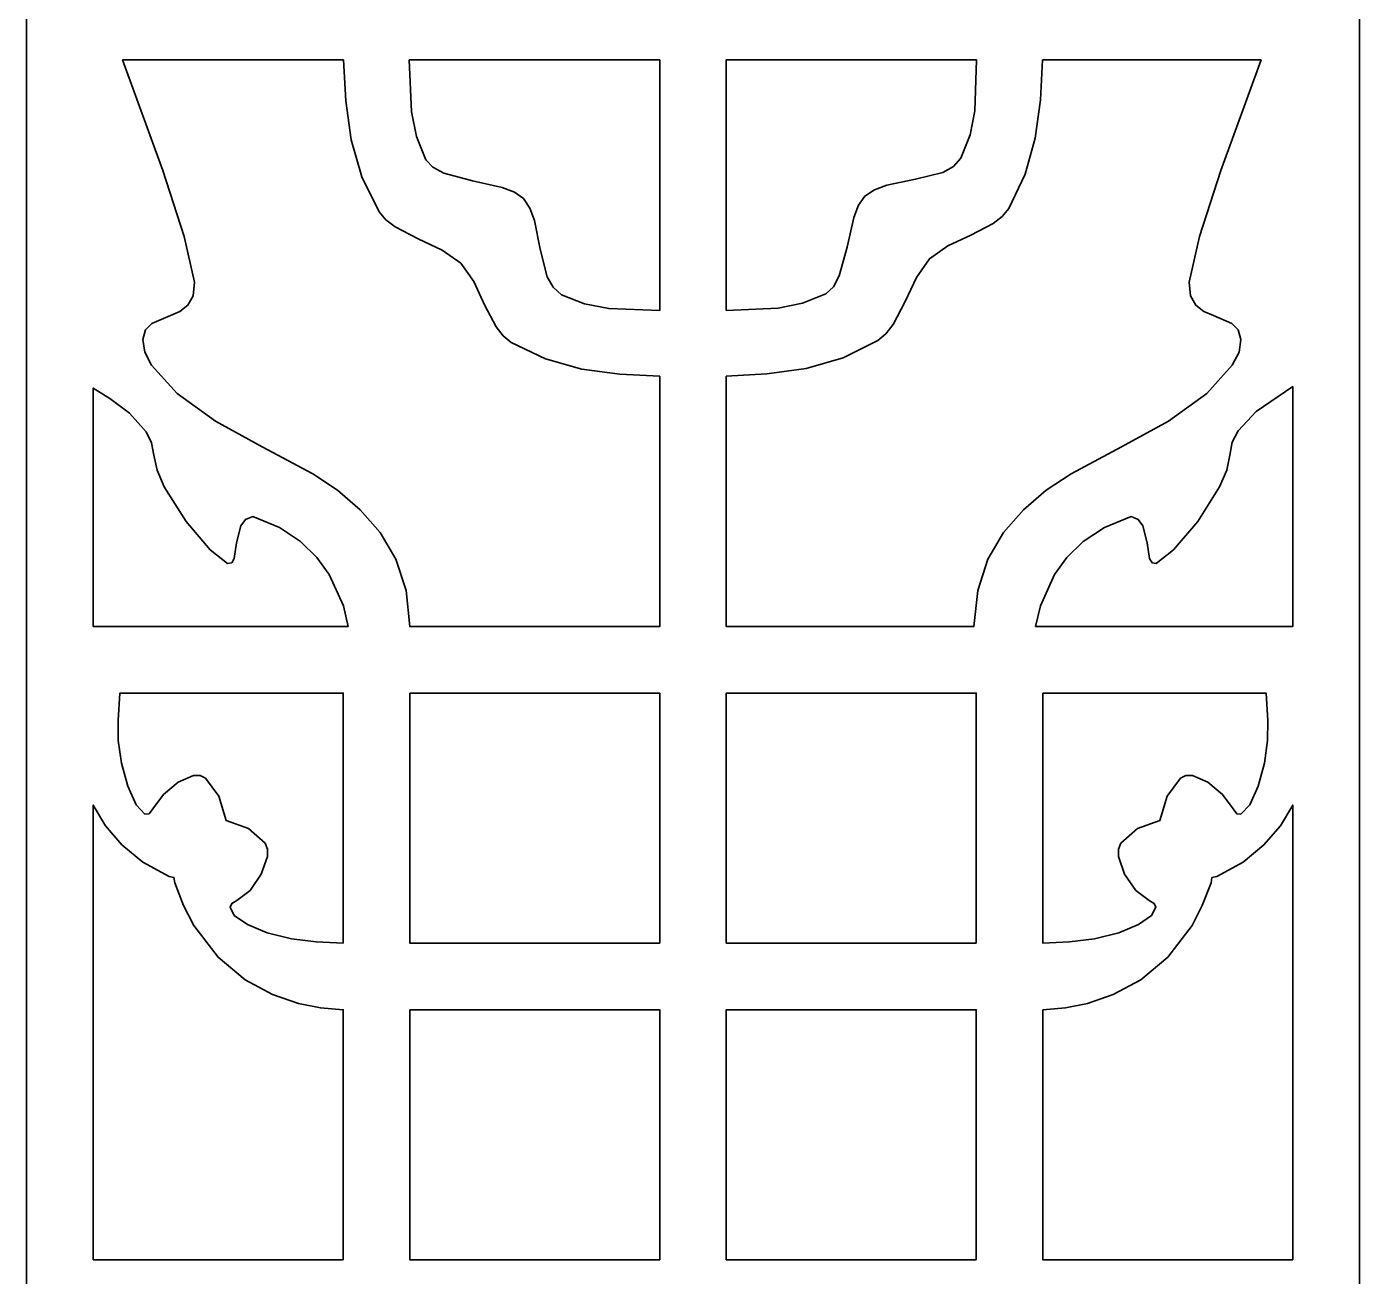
# Model space of a CAD drawing. Header units: centimetres. Extents: x -8.6 to -4, y -13.7 to 14.6.
# Drawn here: x -8.644 to -3.994, y 1.895 to 6.254 of the extents above; entities that cross this region are included whole.
import ezdxf

# ---------------------------------------------------------------- set-up
doc = ezdxf.new("R2010")
doc.units = ezdxf.units.CM
doc.header["$MEASUREMENT"] = 0
doc.layers.add('layer 1', color=7, linetype='Continuous')

msp = doc.modelspace()

# ---------------------------------------------------------------- linework, layer by layer
at = {"layer": 'layer 1', "color": 30, "lineweight": 35}
for points, knots in [([(-8.6438, -13.74126), (-8.6438, -13.74126), (-8.6438, -13.50875), (-8.6438, -13.50875), (-8.6438, -13.50875), (-8.6438, -13.50875), (-8.6438, -11.53244), (-8.6438, -11.53244), (-8.6438, -11.53244), (-8.6438, -11.53244), (-8.6438, -11.29993), (-8.6438, -11.29993), (-8.6438, -11.29993), (-8.6438, -11.29993), (-8.6438, -9.32362), (-8.6438, -9.32362), (-8.6438, -9.32362), (-8.6438, -9.32362), (-8.6438, -9.09111), (-8.6438, -9.09111), (-8.6438, -9.09111), (-8.6438, -9.09111), (-8.6438, -7.1148), (-8.6438, -7.1148), (-8.6438, -7.1148), (-8.6438, -7.1148), (-8.6438, -6.88229), (-8.6438, -6.88229), (-8.6438, -6.88229), (-8.6438, -6.88229), (-8.6438, -4.90598), (-8.6438, -4.90598), (-8.6438, -4.90598), (-8.6438, -4.90598), (-8.6438, -4.67347), (-8.6438, -4.67347), (-8.6438, -4.67347), (-8.6438, -4.67347), (-8.6438, -2.69716), (-8.6438, -2.69716), (-8.6438, -2.69716), (-8.6438, -2.69716), (-8.6438, -2.46465), (-8.6438, -2.46465), (-8.6438, -2.46465), (-8.6438, -2.46465), (-8.6438, -0.48834), (-8.6438, -0.48834), (-8.6438, -0.48834), (-8.6438, -0.48834), (-8.6438, -0.25583), (-8.6438, -0.25583), (-8.6438, -0.25583), (-8.6438, -0.25583), (-8.6438, 1.72048), (-8.6438, 1.72048), (-8.6438, 1.72048), (-8.6438, 1.72048), (-8.6438, 1.95299), (-8.6438, 1.95299), (-8.6438, 1.95299), (-8.6438, 1.95299), (-8.6438, 3.9293), (-8.6438, 3.9293), (-8.6438, 3.9293), (-8.6438, 3.9293), (-8.6438, 4.16181), (-8.6438, 4.16181), (-8.6438, 4.16181), (-8.6438, 4.16181), (-8.6438, 6.13812), (-8.6438, 6.13812), (-8.6438, 6.13812), (-8.6438, 6.13812), (-8.6438, 6.37063), (-8.6438, 6.37063), (-8.6438, 6.37063), (-8.6438, 6.37063), (-8.6438, 8.34694), (-8.6438, 8.34694), (-8.6438, 8.34694), (-8.6438, 8.34694), (-8.6438, 8.57945), (-8.6438, 8.57945), (-8.6438, 8.57945), (-8.6438, 8.57945), (-8.6438, 10.55576), (-8.6438, 10.55576), (-8.6438, 10.55576), (-8.6438, 10.55576), (-8.6438, 10.78827), (-8.6438, 10.78827), (-8.6438, 10.78827), (-8.6438, 10.78827), (-8.6438, 12.76458), (-8.6438, 12.76458), (-8.6438, 12.76458), (-8.6438, 12.76458), (-8.6438, 12.99709), (-8.6438, 12.99709), (-8.6438, 12.99709), (-8.6438, 12.99709), (-8.6438, 14.39213), (-8.6438, 14.39213), (-8.6438, 14.39213), (-8.6438, 14.39213), (-8.6438, 14.62464), (-8.6438, 14.62464), (-8.6438, 14.62464), (-8.6438, 14.62464), (-8.41129, 14.62464), (-8.41129, 14.62464), (-8.41129, 14.62464), (-8.41129, 14.62464), (-6.43498, 14.62464), (-6.43498, 14.62464), (-6.43498, 14.62464), (-6.43498, 14.62464), (-6.20247, 14.62464), (-6.20247, 14.62464), (-6.20247, 14.62464), (-6.20247, 14.62464), (-4.22616, 14.62464), (-4.22616, 14.62464), (-4.22616, 14.62464), (-4.22616, 14.62464), (-3.99365, 14.62464), (-3.99365, 14.62464), (-3.99365, 14.62464), (-3.99365, 14.62464), (-3.99365, 14.39213), (-3.99365, 14.39213), (-3.99365, 14.39213), (-3.99365, 14.39213), (-3.99365, 12.99709), (-3.99365, 12.99709), (-3.99365, 12.99709), (-3.99365, 12.99709), (-3.99365, 12.76458), (-3.99365, 12.76458), (-3.99365, 12.76458), (-3.99365, 12.76458), (-3.99365, 10.78827), (-3.99365, 10.78827), (-3.99365, 10.78827), (-3.99365, 10.78827), (-3.99365, 10.55576), (-3.99365, 10.55576), (-3.99365, 10.55576), (-3.99365, 10.55576), (-3.99365, 8.57945), (-3.99365, 8.57945), (-3.99365, 8.57945), (-3.99365, 8.57945), (-3.99365, 8.34694), (-3.99365, 8.34694), (-3.99365, 8.34694), (-3.99365, 8.34694), (-3.99365, 6.37063), (-3.99365, 6.37063), (-3.99365, 6.37063), (-3.99365, 6.37063), (-3.99365, 6.13812), (-3.99365, 6.13812), (-3.99365, 6.13812), (-3.99365, 6.13812), (-3.99365, 4.16181), (-3.99365, 4.16181), (-3.99365, 4.16181), (-3.99365, 4.16181), (-3.99365, 3.9293), (-3.99365, 3.9293), (-3.99365, 3.9293), (-3.99365, 3.9293), (-3.99365, 1.95299), (-3.99365, 1.95299), (-3.99365, 1.95299), (-3.99365, 1.95299), (-3.99365, 1.72048), (-3.99365, 1.72048), (-3.99365, 1.72048), (-3.99365, 1.72048), (-3.99365, -0.25583), (-3.99365, -0.25583), (-3.99365, -0.25583), (-3.99365, -0.25583), (-3.99365, -0.48834), (-3.99365, -0.48834), (-3.99365, -0.48834), (-3.99365, -0.48834), (-3.99365, -2.46465), (-3.99365, -2.46465), (-3.99365, -2.46465), (-3.99365, -2.46465), (-3.99365, -2.69716), (-3.99365, -2.69716), (-3.99365, -2.69716), (-3.99365, -2.69716), (-3.99365, -4.67347), (-3.99365, -4.67347), (-3.99365, -4.67347), (-3.99365, -4.67347), (-3.99365, -4.90598), (-3.99365, -4.90598), (-3.99365, -4.90598), (-3.99365, -4.90598), (-3.99365, -6.88229), (-3.99365, -6.88229), (-3.99365, -6.88229), (-3.99365, -6.88229), (-3.99365, -7.1148), (-3.99365, -7.1148), (-3.99365, -7.1148), (-3.99365, -7.1148), (-3.99365, -9.09111), (-3.99365, -9.09111), (-3.99365, -9.09111), (-3.99365, -9.09111), (-3.99365, -9.32362), (-3.99365, -9.32362), (-3.99365, -9.32362), (-3.99365, -9.32362), (-3.99365, -11.29993), (-3.99365, -11.29993), (-3.99365, -11.29993), (-3.99365, -11.29993), (-3.99365, -11.53244), (-3.99365, -11.53244), (-3.99365, -11.53244), (-3.99365, -11.53244), (-3.99365, -13.50875), (-3.99365, -13.50875), (-3.99365, -13.50875), (-3.99365, -13.50875), (-3.99365, -13.74126), (-3.99365, -13.74126), (-3.99365, -13.74126), (-3.99365, -13.74126), (-4.22616, -13.74126), (-4.22616, -13.74126), (-4.22616, -13.74126), (-4.22616, -13.74126), (-6.20247, -13.74126), (-6.20247, -13.74126), (-6.20247, -13.74126), (-6.20247, -13.74126), (-6.43498, -13.74126), (-6.43498, -13.74126), (-6.43498, -13.74126), (-6.43498, -13.74126), (-8.41129, -13.74126), (-8.41129, -13.74126), (-8.41129, -13.74126), (-8.41129, -13.74126), (-8.6438, -13.74126), (-8.6438, -13.74126)], [0, 0, 0, 0, 0.0153846, 0.0153846, 0.0153846, 0.0153846, 0.0307692, 0.0307692, 0.0307692, 0.0307692, 0.0461538, 0.0461538, 0.0461538, 0.0461538, 0.0615385, 0.0615385, 0.0615385, 0.0615385, 0.0769231, 0.0769231, 0.0769231, 0.0769231, 0.0923077, 0.0923077, 0.0923077, 0.0923077, 0.1076923, 0.1076923, 0.1076923, 0.1076923, 0.1230769, 0.1230769, 0.1230769, 0.1230769, 0.1384615, 0.1384615, 0.1384615, 0.1384615, 0.1538462, 0.1538462, 0.1538462, 0.1538462, 0.1692308, 0.1692308, 0.1692308, 0.1692308, 0.1846154, 0.1846154, 0.1846154, 0.1846154, 0.2, 0.2, 0.2, 0.2, 0.2153846, 0.2153846, 0.2153846, 0.2153846, 0.2307692, 0.2307692, 0.2307692, 0.2307692, 0.2461538, 0.2461538, 0.2461538, 0.2461538, 0.2615385, 0.2615385, 0.2615385, 0.2615385, 0.2769231, 0.2769231, 0.2769231, 0.2769231, 0.2923077, 0.2923077, 0.2923077, 0.2923077, 0.3076923, 0.3076923, 0.3076923, 0.3076923, 0.3230769, 0.3230769, 0.3230769, 0.3230769, 0.3384615, 0.3384615, 0.3384615, 0.3384615, 0.3538462, 0.3538462, 0.3538462, 0.3538462, 0.3692308, 0.3692308, 0.3692308, 0.3692308, 0.3846154, 0.3846154, 0.3846154, 0.3846154, 0.4, 0.4, 0.4, 0.4, 0.4153846, 0.4153846, 0.4153846, 0.4153846, 0.4307692, 0.4307692, 0.4307692, 0.4307692, 0.4461538, 0.4461538, 0.4461538, 0.4461538, 0.4615385, 0.4615385, 0.4615385, 0.4615385, 0.4769231, 0.4769231, 0.4769231, 0.4769231, 0.4923077, 0.4923077, 0.4923077, 0.4923077, 0.5076923, 0.5076923, 0.5076923, 0.5076923, 0.5230769, 0.5230769, 0.5230769, 0.5230769, 0.5384615, 0.5384615, 0.5384615, 0.5384615, 0.5538462, 0.5538462, 0.5538462, 0.5538462, 0.5692308, 0.5692308, 0.5692308, 0.5692308, 0.5846154, 0.5846154, 0.5846154, 0.5846154, 0.6, 0.6, 0.6, 0.6, 0.6153846, 0.6153846, 0.6153846, 0.6153846, 0.6307692, 0.6307692, 0.6307692, 0.6307692, 0.6461538, 0.6461538, 0.6461538, 0.6461538, 0.6615385, 0.6615385, 0.6615385, 0.6615385, 0.6769231, 0.6769231, 0.6769231, 0.6769231, 0.6923077, 0.6923077, 0.6923077, 0.6923077, 0.7076923, 0.7076923, 0.7076923, 0.7076923, 0.7230769, 0.7230769, 0.7230769, 0.7230769, 0.7384615, 0.7384615, 0.7384615, 0.7384615, 0.7538462, 0.7538462, 0.7538462, 0.7538462, 0.7692308, 0.7692308, 0.7692308, 0.7692308, 0.7846154, 0.7846154, 0.7846154, 0.7846154, 0.8, 0.8, 0.8, 0.8, 0.8153846, 0.8153846, 0.8153846, 0.8153846, 0.8307692, 0.8307692, 0.8307692, 0.8307692, 0.8461538, 0.8461538, 0.8461538, 0.8461538, 0.8615385, 0.8615385, 0.8615385, 0.8615385, 0.8769231, 0.8769231, 0.8769231, 0.8769231, 0.8923077, 0.8923077, 0.8923077, 0.8923077, 0.9076923, 0.9076923, 0.9076923, 0.9076923, 0.9230769, 0.9230769, 0.9230769, 0.9230769, 0.9384615, 0.9384615, 0.9384615, 0.9384615, 0.9538462, 0.9538462, 0.9538462, 0.9538462, 0.9692308, 0.9692308, 0.9692308, 0.9692308, 1, 1, 1, 1]), ([(-6.43498, 5.03458), (-6.43498, 5.03458), (-6.5739, 5.04156), (-6.5739, 5.04156), (-6.5739, 5.04156), (-6.5739, 5.04156), (-6.70701, 5.05987), (-6.70701, 5.05987), (-6.70701, 5.05987), (-6.70701, 5.05987), (-6.83373, 5.09504), (-6.83373, 5.09504), (-6.83373, 5.09504), (-6.83373, 5.09504), (-6.95289, 5.15229), (-6.95289, 5.15229), (-6.95289, 5.15229), (-6.95289, 5.15229), (-6.98108, 5.17554), (-6.98108, 5.17554), (-6.98108, 5.17554), (-6.98108, 5.17554), (-7.0052, 5.20693), (-7.0052, 5.20693), (-7.0052, 5.20693), (-7.0052, 5.20693), (-7.04589, 5.28424), (-7.04589, 5.28424), (-7.04589, 5.28424), (-7.04589, 5.28424), (-7.08396, 5.36503), (-7.08396, 5.36503), (-7.08396, 5.36503), (-7.08396, 5.36503), (-7.12843, 5.42927), (-7.12843, 5.42927), (-7.12843, 5.42927), (-7.12843, 5.42927), (-7.1944, 5.47431), (-7.1944, 5.47431), (-7.1944, 5.47431), (-7.1944, 5.47431), (-7.27753, 5.51384), (-7.27753, 5.51384), (-7.27753, 5.51384), (-7.27753, 5.51384), (-7.35774, 5.55627), (-7.35774, 5.55627), (-7.35774, 5.55627), (-7.35774, 5.55627), (-7.39, 5.58069), (-7.39, 5.58069), (-7.39, 5.58069), (-7.39, 5.58069), (-7.41412, 5.60859), (-7.41412, 5.60859), (-7.41412, 5.60859), (-7.41412, 5.60859), (-7.47399, 5.73036), (-7.47399, 5.73036), (-7.47399, 5.73036), (-7.47399, 5.73036), (-7.5112, 5.85969), (-7.5112, 5.85969), (-7.5112, 5.85969), (-7.5112, 5.85969), (-7.53067, 5.996), (-7.53067, 5.996), (-7.53067, 5.996), (-7.53067, 5.996), (-7.53852, 6.13812), (-7.53852, 6.13812), (-7.53852, 6.13812), (-7.53852, 6.13812), (-8.30928, 6.13812), (-8.30928, 6.13812), (-8.30928, 6.13812), (-8.30928, 6.13812), (-8.1689, 5.75216), (-8.1689, 5.75216), (-8.1689, 5.75216), (-8.1689, 5.75216), (-8.0945, 5.52227), (-8.0945, 5.52227), (-8.0945, 5.52227), (-8.0945, 5.52227), (-8.05788, 5.363), (-8.05788, 5.363), (-8.05788, 5.363), (-8.05788, 5.363), (-8.06224, 5.31505), (-8.06224, 5.31505), (-8.06224, 5.31505), (-8.06224, 5.31505), (-8.08084, 5.28279), (-8.08084, 5.28279), (-8.08084, 5.28279), (-8.08084, 5.28279), (-8.10903, 5.26128), (-8.10903, 5.26128), (-8.10903, 5.26128), (-8.10903, 5.26128), (-8.14216, 5.24675), (-8.14216, 5.24675), (-8.14216, 5.24675), (-8.14216, 5.24675), (-8.20668, 5.21914), (-8.20668, 5.21914), (-8.20668, 5.21914), (-8.20668, 5.21914), (-8.22906, 5.19676), (-8.22906, 5.19676), (-8.22906, 5.19676), (-8.22906, 5.19676), (-8.23894, 5.16246), (-8.23894, 5.16246), (-8.23894, 5.16246), (-8.23894, 5.16246), (-8.23197, 5.11887), (-8.23197, 5.11887), (-8.23197, 5.11887), (-8.23197, 5.11887), (-8.20843, 5.07295), (-8.20843, 5.07295), (-8.20843, 5.07295), (-8.20843, 5.07295), (-8.11891, 4.975), (-8.11891, 4.975), (-8.11891, 4.975), (-8.11891, 4.975), (-7.98522, 4.87764), (-7.98522, 4.87764), (-7.98522, 4.87764), (-7.98522, 4.87764), (-7.82217, 4.78813), (-7.82217, 4.78813), (-7.82217, 4.78813), (-7.82217, 4.78813), (-7.64576, 4.69454), (-7.64576, 4.69454), (-7.64576, 4.69454), (-7.64576, 4.69454), (-7.55944, 4.637), (-7.55944, 4.637), (-7.55944, 4.637), (-7.55944, 4.637), (-7.47952, 4.56899), (-7.47952, 4.56899), (-7.47952, 4.56899), (-7.47952, 4.56899), (-7.41035, 4.48964), (-7.41035, 4.48964), (-7.41035, 4.48964), (-7.41035, 4.48964), (-7.356, 4.39635), (-7.356, 4.39635), (-7.356, 4.39635), (-7.356, 4.39635), (-7.31996, 4.28765), (-7.31996, 4.28765), (-7.31996, 4.28765), (-7.31996, 4.28765), (-7.30688, 4.16181), (-7.30688, 4.16181), (-7.30688, 4.16181), (-7.30688, 4.16181), (-6.43498, 4.16181), (-6.43498, 4.16181), (-6.43498, 4.16181), (-6.43498, 4.16181), (-6.43498, 5.03458), (-6.43498, 5.03458)], [0, 0, 0, 0, 0.0227273, 0.0227273, 0.0227273, 0.0227273, 0.0454545, 0.0454545, 0.0454545, 0.0454545, 0.0681818, 0.0681818, 0.0681818, 0.0681818, 0.0909091, 0.0909091, 0.0909091, 0.0909091, 0.1136364, 0.1136364, 0.1136364, 0.1136364, 0.1363636, 0.1363636, 0.1363636, 0.1363636, 0.1590909, 0.1590909, 0.1590909, 0.1590909, 0.1818182, 0.1818182, 0.1818182, 0.1818182, 0.2045455, 0.2045455, 0.2045455, 0.2045455, 0.2272727, 0.2272727, 0.2272727, 0.2272727, 0.25, 0.25, 0.25, 0.25, 0.2727273, 0.2727273, 0.2727273, 0.2727273, 0.2954545, 0.2954545, 0.2954545, 0.2954545, 0.3181818, 0.3181818, 0.3181818, 0.3181818, 0.3409091, 0.3409091, 0.3409091, 0.3409091, 0.3636364, 0.3636364, 0.3636364, 0.3636364, 0.3863636, 0.3863636, 0.3863636, 0.3863636, 0.4090909, 0.4090909, 0.4090909, 0.4090909, 0.4318182, 0.4318182, 0.4318182, 0.4318182, 0.4545455, 0.4545455, 0.4545455, 0.4545455, 0.4772727, 0.4772727, 0.4772727, 0.4772727, 0.5, 0.5, 0.5, 0.5, 0.5227273, 0.5227273, 0.5227273, 0.5227273, 0.5454545, 0.5454545, 0.5454545, 0.5454545, 0.5681818, 0.5681818, 0.5681818, 0.5681818, 0.5909091, 0.5909091, 0.5909091, 0.5909091, 0.6136364, 0.6136364, 0.6136364, 0.6136364, 0.6363636, 0.6363636, 0.6363636, 0.6363636, 0.6590909, 0.6590909, 0.6590909, 0.6590909, 0.6818182, 0.6818182, 0.6818182, 0.6818182, 0.7045455, 0.7045455, 0.7045455, 0.7045455, 0.7272727, 0.7272727, 0.7272727, 0.7272727, 0.75, 0.75, 0.75, 0.75, 0.7727273, 0.7727273, 0.7727273, 0.7727273, 0.7954545, 0.7954545, 0.7954545, 0.7954545, 0.8181818, 0.8181818, 0.8181818, 0.8181818, 0.8409091, 0.8409091, 0.8409091, 0.8409091, 0.8636364, 0.8636364, 0.8636364, 0.8636364, 0.8863636, 0.8863636, 0.8863636, 0.8863636, 0.9090909, 0.9090909, 0.9090909, 0.9090909, 0.9318182, 0.9318182, 0.9318182, 0.9318182, 0.9545455, 0.9545455, 0.9545455, 0.9545455, 1, 1, 1, 1]), ([(-7.30862, 6.13812), (-7.30862, 6.13812), (-7.30136, 5.95735), (-7.30136, 5.95735), (-7.30136, 5.95735), (-7.30136, 5.95735), (-7.28363, 5.87161), (-7.28363, 5.87161), (-7.28363, 5.87161), (-7.28363, 5.87161), (-7.2505, 5.79023), (-7.2505, 5.79023), (-7.2505, 5.79023), (-7.2505, 5.79023), (-7.22608, 5.76379), (-7.22608, 5.76379), (-7.22608, 5.76379), (-7.22608, 5.76379), (-7.18801, 5.74373), (-7.18801, 5.74373), (-7.18801, 5.74373), (-7.18801, 5.74373), (-7.08803, 5.71699), (-7.08803, 5.71699), (-7.08803, 5.71699), (-7.08803, 5.71699), (-6.98428, 5.69287), (-6.98428, 5.69287), (-6.98428, 5.69287), (-6.98428, 5.69287), (-6.94155, 5.67689), (-6.94155, 5.67689), (-6.94155, 5.67689), (-6.94155, 5.67689), (-6.91016, 5.65509), (-6.91016, 5.65509), (-6.91016, 5.65509), (-6.91016, 5.65509), (-6.88749, 5.62137), (-6.88749, 5.62137), (-6.88749, 5.62137), (-6.88749, 5.62137), (-6.8718, 5.57807), (-6.8718, 5.57807), (-6.8718, 5.57807), (-6.8718, 5.57807), (-6.85146, 5.4778), (-6.85146, 5.4778), (-6.85146, 5.4778), (-6.85146, 5.4778), (-6.82704, 5.38189), (-6.82704, 5.38189), (-6.82704, 5.38189), (-6.82704, 5.38189), (-6.8067, 5.34527), (-6.8067, 5.34527), (-6.8067, 5.34527), (-6.8067, 5.34527), (-6.77705, 5.31941), (-6.77705, 5.31941), (-6.77705, 5.31941), (-6.77705, 5.31941), (-6.69684, 5.28744), (-6.69684, 5.28744), (-6.69684, 5.28744), (-6.69684, 5.28744), (-6.61285, 5.27087), (-6.61285, 5.27087), (-6.61285, 5.27087), (-6.61285, 5.27087), (-6.43498, 5.26477), (-6.43498, 5.26477), (-6.43498, 5.26477), (-6.43498, 5.26477), (-6.43498, 6.13812), (-6.43498, 6.13812), (-6.43498, 6.13812), (-6.43498, 6.13812), (-7.30862, 6.13812), (-7.30862, 6.13812)], [0, 0, 0, 0, 0.047619, 0.047619, 0.047619, 0.047619, 0.0952381, 0.0952381, 0.0952381, 0.0952381, 0.1428571, 0.1428571, 0.1428571, 0.1428571, 0.1904762, 0.1904762, 0.1904762, 0.1904762, 0.2380952, 0.2380952, 0.2380952, 0.2380952, 0.2857143, 0.2857143, 0.2857143, 0.2857143, 0.3333333, 0.3333333, 0.3333333, 0.3333333, 0.3809524, 0.3809524, 0.3809524, 0.3809524, 0.4285714, 0.4285714, 0.4285714, 0.4285714, 0.4761905, 0.4761905, 0.4761905, 0.4761905, 0.5238095, 0.5238095, 0.5238095, 0.5238095, 0.5714286, 0.5714286, 0.5714286, 0.5714286, 0.6190476, 0.6190476, 0.6190476, 0.6190476, 0.6666667, 0.6666667, 0.6666667, 0.6666667, 0.7142857, 0.7142857, 0.7142857, 0.7142857, 0.7619048, 0.7619048, 0.7619048, 0.7619048, 0.8095238, 0.8095238, 0.8095238, 0.8095238, 0.8571429, 0.8571429, 0.8571429, 0.8571429, 0.9047619, 0.9047619, 0.9047619, 0.9047619, 1, 1, 1, 1]), ([(-5.09922, 6.13812), (-5.09922, 6.13812), (-5.1062, 5.99949), (-5.1062, 5.99949), (-5.1062, 5.99949), (-5.1062, 5.99949), (-5.12451, 5.8658), (-5.12451, 5.8658), (-5.12451, 5.8658), (-5.12451, 5.8658), (-5.15938, 5.73937), (-5.15938, 5.73937), (-5.15938, 5.73937), (-5.15938, 5.73937), (-5.21664, 5.62021), (-5.21664, 5.62021), (-5.21664, 5.62021), (-5.21664, 5.62021), (-5.24018, 5.59231), (-5.24018, 5.59231), (-5.24018, 5.59231), (-5.24018, 5.59231), (-5.27157, 5.5679), (-5.27157, 5.5679), (-5.27157, 5.5679), (-5.27157, 5.5679), (-5.34888, 5.52721), (-5.34888, 5.52721), (-5.34888, 5.52721), (-5.34888, 5.52721), (-5.42938, 5.48943), (-5.42938, 5.48943), (-5.42938, 5.48943), (-5.42938, 5.48943), (-5.4939, 5.44496), (-5.4939, 5.44496), (-5.4939, 5.44496), (-5.4939, 5.44496), (-5.53866, 5.37899), (-5.53866, 5.37899), (-5.53866, 5.37899), (-5.53866, 5.37899), (-5.57848, 5.29557), (-5.57848, 5.29557), (-5.57848, 5.29557), (-5.57848, 5.29557), (-5.62062, 5.21565), (-5.62062, 5.21565), (-5.62062, 5.21565), (-5.62062, 5.21565), (-5.64532, 5.18281), (-5.64532, 5.18281), (-5.64532, 5.18281), (-5.64532, 5.18281), (-5.67352, 5.15927), (-5.67352, 5.15927), (-5.67352, 5.15927), (-5.67352, 5.15927), (-5.795, 5.0994), (-5.795, 5.0994), (-5.795, 5.0994), (-5.795, 5.0994), (-5.92433, 5.06219), (-5.92433, 5.06219), (-5.92433, 5.06219), (-5.92433, 5.06219), (-6.06064, 5.04272), (-6.06064, 5.04272), (-6.06064, 5.04272), (-6.06064, 5.04272), (-6.20247, 5.03458), (-6.20247, 5.03458), (-6.20247, 5.03458), (-6.20247, 5.03458), (-6.20247, 4.16181), (-6.20247, 4.16181), (-6.20247, 4.16181), (-6.20247, 4.16181), (-5.33841, 4.16181), (-5.33841, 4.16181), (-5.33841, 4.16181), (-5.33841, 4.16181), (-5.32534, 4.28765), (-5.32534, 4.28765), (-5.32534, 4.28765), (-5.32534, 4.28765), (-5.28959, 4.39635), (-5.28959, 4.39635), (-5.28959, 4.39635), (-5.28959, 4.39635), (-5.23495, 4.48964), (-5.23495, 4.48964), (-5.23495, 4.48964), (-5.23495, 4.48964), (-5.16578, 4.56899), (-5.16578, 4.56899), (-5.16578, 4.56899), (-5.16578, 4.56899), (-5.08614, 4.637), (-5.08614, 4.637), (-5.08614, 4.637), (-5.08614, 4.637), (-4.99953, 4.69454), (-4.99953, 4.69454), (-4.99953, 4.69454), (-4.99953, 4.69454), (-4.82312, 4.78813), (-4.82312, 4.78813), (-4.82312, 4.78813), (-4.82312, 4.78813), (-4.66007, 4.87764), (-4.66007, 4.87764), (-4.66007, 4.87764), (-4.66007, 4.87764), (-4.52638, 4.975), (-4.52638, 4.975), (-4.52638, 4.975), (-4.52638, 4.975), (-4.43687, 5.07295), (-4.43687, 5.07295), (-4.43687, 5.07295), (-4.43687, 5.07295), (-4.41333, 5.11887), (-4.41333, 5.11887), (-4.41333, 5.11887), (-4.41333, 5.11887), (-4.40664, 5.16246), (-4.40664, 5.16246), (-4.40664, 5.16246), (-4.40664, 5.16246), (-4.41623, 5.19676), (-4.41623, 5.19676), (-4.41623, 5.19676), (-4.41623, 5.19676), (-4.43861, 5.21914), (-4.43861, 5.21914), (-4.43861, 5.21914), (-4.43861, 5.21914), (-4.50313, 5.24675), (-4.50313, 5.24675), (-4.50313, 5.24675), (-4.50313, 5.24675), (-4.53655, 5.26128), (-4.53655, 5.26128), (-4.53655, 5.26128), (-4.53655, 5.26128), (-4.56446, 5.28279), (-4.56446, 5.28279), (-4.56446, 5.28279), (-4.56446, 5.28279), (-4.58306, 5.31505), (-4.58306, 5.31505), (-4.58306, 5.31505), (-4.58306, 5.31505), (-4.58742, 5.363), (-4.58742, 5.363), (-4.58742, 5.363), (-4.58742, 5.363), (-4.55109, 5.52227), (-4.55109, 5.52227), (-4.55109, 5.52227), (-4.55109, 5.52227), (-4.47668, 5.75216), (-4.47668, 5.75216), (-4.47668, 5.75216), (-4.47668, 5.75216), (-4.33631, 6.13812), (-4.33631, 6.13812), (-4.33631, 6.13812), (-4.33631, 6.13812), (-5.09922, 6.13812), (-5.09922, 6.13812)], [0, 0, 0, 0, 0.0227273, 0.0227273, 0.0227273, 0.0227273, 0.0454545, 0.0454545, 0.0454545, 0.0454545, 0.0681818, 0.0681818, 0.0681818, 0.0681818, 0.0909091, 0.0909091, 0.0909091, 0.0909091, 0.1136364, 0.1136364, 0.1136364, 0.1136364, 0.1363636, 0.1363636, 0.1363636, 0.1363636, 0.1590909, 0.1590909, 0.1590909, 0.1590909, 0.1818182, 0.1818182, 0.1818182, 0.1818182, 0.2045455, 0.2045455, 0.2045455, 0.2045455, 0.2272727, 0.2272727, 0.2272727, 0.2272727, 0.25, 0.25, 0.25, 0.25, 0.2727273, 0.2727273, 0.2727273, 0.2727273, 0.2954545, 0.2954545, 0.2954545, 0.2954545, 0.3181818, 0.3181818, 0.3181818, 0.3181818, 0.3409091, 0.3409091, 0.3409091, 0.3409091, 0.3636364, 0.3636364, 0.3636364, 0.3636364, 0.3863636, 0.3863636, 0.3863636, 0.3863636, 0.4090909, 0.4090909, 0.4090909, 0.4090909, 0.4318182, 0.4318182, 0.4318182, 0.4318182, 0.4545455, 0.4545455, 0.4545455, 0.4545455, 0.4772727, 0.4772727, 0.4772727, 0.4772727, 0.5, 0.5, 0.5, 0.5, 0.5227273, 0.5227273, 0.5227273, 0.5227273, 0.5454545, 0.5454545, 0.5454545, 0.5454545, 0.5681818, 0.5681818, 0.5681818, 0.5681818, 0.5909091, 0.5909091, 0.5909091, 0.5909091, 0.6136364, 0.6136364, 0.6136364, 0.6136364, 0.6363636, 0.6363636, 0.6363636, 0.6363636, 0.6590909, 0.6590909, 0.6590909, 0.6590909, 0.6818182, 0.6818182, 0.6818182, 0.6818182, 0.7045455, 0.7045455, 0.7045455, 0.7045455, 0.7272727, 0.7272727, 0.7272727, 0.7272727, 0.75, 0.75, 0.75, 0.75, 0.7727273, 0.7727273, 0.7727273, 0.7727273, 0.7954545, 0.7954545, 0.7954545, 0.7954545, 0.8181818, 0.8181818, 0.8181818, 0.8181818, 0.8409091, 0.8409091, 0.8409091, 0.8409091, 0.8636364, 0.8636364, 0.8636364, 0.8636364, 0.8863636, 0.8863636, 0.8863636, 0.8863636, 0.9090909, 0.9090909, 0.9090909, 0.9090909, 0.9318182, 0.9318182, 0.9318182, 0.9318182, 0.9545455, 0.9545455, 0.9545455, 0.9545455, 1, 1, 1, 1]), ([(-6.20247, 5.26477), (-6.20247, 5.26477), (-6.02199, 5.27203), (-6.02199, 5.27203), (-6.02199, 5.27203), (-6.02199, 5.27203), (-5.93654, 5.28976), (-5.93654, 5.28976), (-5.93654, 5.28976), (-5.93654, 5.28976), (-5.85516, 5.32231), (-5.85516, 5.32231), (-5.85516, 5.32231), (-5.85516, 5.32231), (-5.82842, 5.34702), (-5.82842, 5.34702), (-5.82842, 5.34702), (-5.82842, 5.34702), (-5.80866, 5.38538), (-5.80866, 5.38538), (-5.80866, 5.38538), (-5.80866, 5.38538), (-5.78134, 5.48507), (-5.78134, 5.48507), (-5.78134, 5.48507), (-5.78134, 5.48507), (-5.75722, 5.58882), (-5.75722, 5.58882), (-5.75722, 5.58882), (-5.75722, 5.58882), (-5.74123, 5.63184), (-5.74123, 5.63184), (-5.74123, 5.63184), (-5.74123, 5.63184), (-5.71973, 5.66323), (-5.71973, 5.66323), (-5.71973, 5.66323), (-5.71973, 5.66323), (-5.68572, 5.6856), (-5.68572, 5.6856), (-5.68572, 5.6856), (-5.68572, 5.6856), (-5.64242, 5.70159), (-5.64242, 5.70159), (-5.64242, 5.70159), (-5.64242, 5.70159), (-5.54215, 5.72193), (-5.54215, 5.72193), (-5.54215, 5.72193), (-5.54215, 5.72193), (-5.44682, 5.74606), (-5.44682, 5.74606), (-5.44682, 5.74606), (-5.44682, 5.74606), (-5.40962, 5.76669), (-5.40962, 5.76669), (-5.40962, 5.76669), (-5.40962, 5.76669), (-5.38433, 5.79605), (-5.38433, 5.79605), (-5.38433, 5.79605), (-5.38433, 5.79605), (-5.35207, 5.87655), (-5.35207, 5.87655), (-5.35207, 5.87655), (-5.35207, 5.87655), (-5.33551, 5.96025), (-5.33551, 5.96025), (-5.33551, 5.96025), (-5.33551, 5.96025), (-5.32911, 6.13812), (-5.32911, 6.13812), (-5.32911, 6.13812), (-5.32911, 6.13812), (-6.20247, 6.13812), (-6.20247, 6.13812), (-6.20247, 6.13812), (-6.20247, 6.13812), (-6.20247, 5.26477), (-6.20247, 5.26477)], [0, 0, 0, 0, 0.047619, 0.047619, 0.047619, 0.047619, 0.0952381, 0.0952381, 0.0952381, 0.0952381, 0.1428571, 0.1428571, 0.1428571, 0.1428571, 0.1904762, 0.1904762, 0.1904762, 0.1904762, 0.2380952, 0.2380952, 0.2380952, 0.2380952, 0.2857143, 0.2857143, 0.2857143, 0.2857143, 0.3333333, 0.3333333, 0.3333333, 0.3333333, 0.3809524, 0.3809524, 0.3809524, 0.3809524, 0.4285714, 0.4285714, 0.4285714, 0.4285714, 0.4761905, 0.4761905, 0.4761905, 0.4761905, 0.5238095, 0.5238095, 0.5238095, 0.5238095, 0.5714286, 0.5714286, 0.5714286, 0.5714286, 0.6190476, 0.6190476, 0.6190476, 0.6190476, 0.6666667, 0.6666667, 0.6666667, 0.6666667, 0.7142857, 0.7142857, 0.7142857, 0.7142857, 0.7619048, 0.7619048, 0.7619048, 0.7619048, 0.8095238, 0.8095238, 0.8095238, 0.8095238, 0.8571429, 0.8571429, 0.8571429, 0.8571429, 0.9047619, 0.9047619, 0.9047619, 0.9047619, 1, 1, 1, 1]), ([(-7.52224, 4.16181), (-7.52224, 4.16181), (-7.53881, 4.23389), (-7.53881, 4.23389), (-7.53881, 4.23389), (-7.53881, 4.23389), (-7.5885, 4.34346), (-7.5885, 4.34346), (-7.5885, 4.34346), (-7.5885, 4.34346), (-7.63094, 4.40216), (-7.63094, 4.40216), (-7.63094, 4.40216), (-7.63094, 4.40216), (-7.68819, 4.45826), (-7.68819, 4.45826), (-7.68819, 4.45826), (-7.68819, 4.45826), (-7.76201, 4.50708), (-7.76201, 4.50708), (-7.76201, 4.50708), (-7.76201, 4.50708), (-7.85502, 4.54545), (-7.85502, 4.54545), (-7.85502, 4.54545), (-7.85502, 4.54545), (-7.88059, 4.53469), (-7.88059, 4.53469), (-7.88059, 4.53469), (-7.88059, 4.53469), (-7.89658, 4.5129), (-7.89658, 4.5129), (-7.89658, 4.5129), (-7.89658, 4.5129), (-7.9114, 4.4539), (-7.9114, 4.4539), (-7.9114, 4.4539), (-7.9114, 4.4539), (-7.91983, 4.39926), (-7.91983, 4.39926), (-7.91983, 4.39926), (-7.91983, 4.39926), (-7.92826, 4.38414), (-7.92826, 4.38414), (-7.92826, 4.38414), (-7.92826, 4.38414), (-7.94279, 4.38211), (-7.94279, 4.38211), (-7.94279, 4.38211), (-7.94279, 4.38211), (-8.00295, 4.42948), (-8.00295, 4.42948), (-8.00295, 4.42948), (-8.00295, 4.42948), (-8.08752, 4.5283), (-8.08752, 4.5283), (-8.08752, 4.5283), (-8.08752, 4.5283), (-8.16396, 4.64862), (-8.16396, 4.64862), (-8.16396, 4.64862), (-8.16396, 4.64862), (-8.18895, 4.70733), (-8.18895, 4.70733), (-8.18895, 4.70733), (-8.18895, 4.70733), (-8.19971, 4.75993), (-8.19971, 4.75993), (-8.19971, 4.75993), (-8.19971, 4.75993), (-8.20785, 4.80208), (-8.20785, 4.80208), (-8.20785, 4.80208), (-8.20785, 4.80208), (-8.22645, 4.84073), (-8.22645, 4.84073), (-8.22645, 4.84073), (-8.22645, 4.84073), (-8.28515, 4.90612), (-8.28515, 4.90612), (-8.28515, 4.90612), (-8.28515, 4.90612), (-8.35403, 4.95698), (-8.35403, 4.95698), (-8.35403, 4.95698), (-8.35403, 4.95698), (-8.41129, 4.99331), (-8.41129, 4.99331), (-8.41129, 4.99331), (-8.41129, 4.99331), (-8.41129, 4.16181), (-8.41129, 4.16181), (-8.41129, 4.16181), (-8.41129, 4.16181), (-7.52224, 4.16181), (-7.52224, 4.16181)], [0, 0, 0, 0, 0.04, 0.04, 0.04, 0.04, 0.08, 0.08, 0.08, 0.08, 0.12, 0.12, 0.12, 0.12, 0.16, 0.16, 0.16, 0.16, 0.2, 0.2, 0.2, 0.2, 0.24, 0.24, 0.24, 0.24, 0.28, 0.28, 0.28, 0.28, 0.32, 0.32, 0.32, 0.32, 0.36, 0.36, 0.36, 0.36, 0.4, 0.4, 0.4, 0.4, 0.44, 0.44, 0.44, 0.44, 0.48, 0.48, 0.48, 0.48, 0.52, 0.52, 0.52, 0.52, 0.56, 0.56, 0.56, 0.56, 0.6, 0.6, 0.6, 0.6, 0.64, 0.64, 0.64, 0.64, 0.68, 0.68, 0.68, 0.68, 0.72, 0.72, 0.72, 0.72, 0.76, 0.76, 0.76, 0.76, 0.8, 0.8, 0.8, 0.8, 0.84, 0.84, 0.84, 0.84, 0.88, 0.88, 0.88, 0.88, 0.92, 0.92, 0.92, 0.92, 1, 1, 1, 1]), ([(-5.12334, 4.16181), (-5.12334, 4.16181), (-5.10649, 4.23389), (-5.10649, 4.23389), (-5.10649, 4.23389), (-5.10649, 4.23389), (-5.05708, 4.34346), (-5.05708, 4.34346), (-5.05708, 4.34346), (-5.05708, 4.34346), (-5.01465, 4.40216), (-5.01465, 4.40216), (-5.01465, 4.40216), (-5.01465, 4.40216), (-4.95739, 4.45826), (-4.95739, 4.45826), (-4.95739, 4.45826), (-4.95739, 4.45826), (-4.88328, 4.50708), (-4.88328, 4.50708), (-4.88328, 4.50708), (-4.88328, 4.50708), (-4.79028, 4.54545), (-4.79028, 4.54545), (-4.79028, 4.54545), (-4.79028, 4.54545), (-4.76499, 4.53469), (-4.76499, 4.53469), (-4.76499, 4.53469), (-4.76499, 4.53469), (-4.74872, 4.5129), (-4.74872, 4.5129), (-4.74872, 4.5129), (-4.74872, 4.5129), (-4.73419, 4.4539), (-4.73419, 4.4539), (-4.73419, 4.4539), (-4.73419, 4.4539), (-4.72547, 4.39926), (-4.72547, 4.39926), (-4.72547, 4.39926), (-4.72547, 4.39926), (-4.71704, 4.38414), (-4.71704, 4.38414), (-4.71704, 4.38414), (-4.71704, 4.38414), (-4.70251, 4.38211), (-4.70251, 4.38211), (-4.70251, 4.38211), (-4.70251, 4.38211), (-4.64235, 4.42948), (-4.64235, 4.42948), (-4.64235, 4.42948), (-4.64235, 4.42948), (-4.55777, 4.5283), (-4.55777, 4.5283), (-4.55777, 4.5283), (-4.55777, 4.5283), (-4.48133, 4.64862), (-4.48133, 4.64862), (-4.48133, 4.64862), (-4.48133, 4.64862), (-4.45634, 4.70733), (-4.45634, 4.70733), (-4.45634, 4.70733), (-4.45634, 4.70733), (-4.44588, 4.75993), (-4.44588, 4.75993), (-4.44588, 4.75993), (-4.44588, 4.75993), (-4.43716, 4.8044), (-4.43716, 4.8044), (-4.43716, 4.8044), (-4.43716, 4.8044), (-4.41681, 4.84422), (-4.41681, 4.84422), (-4.41681, 4.84422), (-4.41681, 4.84422), (-4.35375, 4.91165), (-4.35375, 4.91165), (-4.35375, 4.91165), (-4.35375, 4.91165), (-4.22616, 4.99884), (-4.22616, 4.99884), (-4.22616, 4.99884), (-4.22616, 4.99884), (-4.22616, 4.16181), (-4.22616, 4.16181), (-4.22616, 4.16181), (-4.22616, 4.16181), (-5.12334, 4.16181), (-5.12334, 4.16181)], [0, 0, 0, 0, 0.0416667, 0.0416667, 0.0416667, 0.0416667, 0.0833333, 0.0833333, 0.0833333, 0.0833333, 0.125, 0.125, 0.125, 0.125, 0.1666667, 0.1666667, 0.1666667, 0.1666667, 0.2083333, 0.2083333, 0.2083333, 0.2083333, 0.25, 0.25, 0.25, 0.25, 0.2916667, 0.2916667, 0.2916667, 0.2916667, 0.3333333, 0.3333333, 0.3333333, 0.3333333, 0.375, 0.375, 0.375, 0.375, 0.4166667, 0.4166667, 0.4166667, 0.4166667, 0.4583333, 0.4583333, 0.4583333, 0.4583333, 0.5, 0.5, 0.5, 0.5, 0.5416667, 0.5416667, 0.5416667, 0.5416667, 0.5833333, 0.5833333, 0.5833333, 0.5833333, 0.625, 0.625, 0.625, 0.625, 0.6666667, 0.6666667, 0.6666667, 0.6666667, 0.7083333, 0.7083333, 0.7083333, 0.7083333, 0.75, 0.75, 0.75, 0.75, 0.7916667, 0.7916667, 0.7916667, 0.7916667, 0.8333333, 0.8333333, 0.8333333, 0.8333333, 0.875, 0.875, 0.875, 0.875, 0.9166667, 0.9166667, 0.9166667, 0.9166667, 1, 1, 1, 1]), ([(-7.53939, 3.0574), (-7.53939, 3.0574), (-7.53939, 3.9293), (-7.53939, 3.9293), (-7.53939, 3.9293), (-7.53939, 3.9293), (-8.31858, 3.9293), (-8.31858, 3.9293), (-8.31858, 3.9293), (-8.31858, 3.9293), (-8.32468, 3.83426), (-8.32468, 3.83426), (-8.32468, 3.83426), (-8.32468, 3.83426), (-8.3241, 3.76364), (-8.3241, 3.76364), (-8.3241, 3.76364), (-8.3241, 3.76364), (-8.31335, 3.68459), (-8.31335, 3.68459), (-8.31335, 3.68459), (-8.31335, 3.68459), (-8.29097, 3.60466), (-8.29097, 3.60466), (-8.29097, 3.60466), (-8.29097, 3.60466), (-8.2619, 3.53927), (-8.2619, 3.53927), (-8.2619, 3.53927), (-8.2619, 3.53927), (-8.2311, 3.5073), (-8.2311, 3.5073), (-8.2311, 3.5073), (-8.2311, 3.5073), (-8.21656, 3.50875), (-8.21656, 3.50875), (-8.21656, 3.50875), (-8.21656, 3.50875), (-8.20349, 3.52561), (-8.20349, 3.52561), (-8.20349, 3.52561), (-8.20349, 3.52561), (-8.16658, 3.5756), (-8.16658, 3.5756), (-8.16658, 3.5756), (-8.16658, 3.5756), (-8.11484, 3.6189), (-8.11484, 3.6189), (-8.11484, 3.6189), (-8.11484, 3.6189), (-8.06166, 3.64216), (-8.06166, 3.64216), (-8.06166, 3.64216), (-8.06166, 3.64216), (-8.03841, 3.64245), (-8.03841, 3.64245), (-8.03841, 3.64245), (-8.03841, 3.64245), (-8.0201, 3.63315), (-8.0201, 3.63315), (-8.0201, 3.63315), (-8.0201, 3.63315), (-7.9733, 3.56979), (-7.9733, 3.56979), (-7.9733, 3.56979), (-7.9733, 3.56979), (-7.94773, 3.48492), (-7.94773, 3.48492), (-7.94773, 3.48492), (-7.94773, 3.48492), (-7.86984, 3.45731), (-7.86984, 3.45731), (-7.86984, 3.45731), (-7.86984, 3.45731), (-7.812, 3.40558), (-7.812, 3.40558), (-7.812, 3.40558), (-7.812, 3.40558), (-7.80357, 3.38523), (-7.80357, 3.38523), (-7.80357, 3.38523), (-7.80357, 3.38523), (-7.80386, 3.35908), (-7.80386, 3.35908), (-7.80386, 3.35908), (-7.80386, 3.35908), (-7.82508, 3.29804), (-7.82508, 3.29804), (-7.82508, 3.29804), (-7.82508, 3.29804), (-7.86432, 3.24137), (-7.86432, 3.24137), (-7.86432, 3.24137), (-7.86432, 3.24137), (-7.91053, 3.2062), (-7.91053, 3.2062), (-7.91053, 3.2062), (-7.91053, 3.2062), (-7.92767, 3.19574), (-7.92767, 3.19574), (-7.92767, 3.19574), (-7.92767, 3.19574), (-7.93407, 3.18324), (-7.93407, 3.18324), (-7.93407, 3.18324), (-7.93407, 3.18324), (-7.91925, 3.15418), (-7.91925, 3.15418), (-7.91925, 3.15418), (-7.91925, 3.15418), (-7.87333, 3.12279), (-7.87333, 3.12279), (-7.87333, 3.12279), (-7.87333, 3.12279), (-7.80445, 3.09315), (-7.80445, 3.09315), (-7.80445, 3.09315), (-7.80445, 3.09315), (-7.71958, 3.0728), (-7.71958, 3.0728), (-7.71958, 3.0728), (-7.71958, 3.0728), (-7.63326, 3.06205), (-7.63326, 3.06205), (-7.63326, 3.06205), (-7.63326, 3.06205), (-7.53939, 3.0574), (-7.53939, 3.0574)], [0, 0, 0, 0, 0.030303, 0.030303, 0.030303, 0.030303, 0.0606061, 0.0606061, 0.0606061, 0.0606061, 0.0909091, 0.0909091, 0.0909091, 0.0909091, 0.1212121, 0.1212121, 0.1212121, 0.1212121, 0.1515152, 0.1515152, 0.1515152, 0.1515152, 0.1818182, 0.1818182, 0.1818182, 0.1818182, 0.2121212, 0.2121212, 0.2121212, 0.2121212, 0.2424242, 0.2424242, 0.2424242, 0.2424242, 0.2727273, 0.2727273, 0.2727273, 0.2727273, 0.3030303, 0.3030303, 0.3030303, 0.3030303, 0.3333333, 0.3333333, 0.3333333, 0.3333333, 0.3636364, 0.3636364, 0.3636364, 0.3636364, 0.3939394, 0.3939394, 0.3939394, 0.3939394, 0.4242424, 0.4242424, 0.4242424, 0.4242424, 0.4545455, 0.4545455, 0.4545455, 0.4545455, 0.4848485, 0.4848485, 0.4848485, 0.4848485, 0.5151515, 0.5151515, 0.5151515, 0.5151515, 0.5454545, 0.5454545, 0.5454545, 0.5454545, 0.5757576, 0.5757576, 0.5757576, 0.5757576, 0.6060606, 0.6060606, 0.6060606, 0.6060606, 0.6363636, 0.6363636, 0.6363636, 0.6363636, 0.6666667, 0.6666667, 0.6666667, 0.6666667, 0.6969697, 0.6969697, 0.6969697, 0.6969697, 0.7272727, 0.7272727, 0.7272727, 0.7272727, 0.7575758, 0.7575758, 0.7575758, 0.7575758, 0.7878788, 0.7878788, 0.7878788, 0.7878788, 0.8181818, 0.8181818, 0.8181818, 0.8181818, 0.8484848, 0.8484848, 0.8484848, 0.8484848, 0.8787879, 0.8787879, 0.8787879, 0.8787879, 0.9090909, 0.9090909, 0.9090909, 0.9090909, 0.9393939, 0.9393939, 0.9393939, 0.9393939, 1, 1, 1, 1]), ([(-7.30688, 3.9293), (-7.30688, 3.9293), (-7.30688, 3.0574), (-7.30688, 3.0574), (-7.30688, 3.0574), (-7.30688, 3.0574), (-6.43498, 3.0574), (-6.43498, 3.0574), (-6.43498, 3.0574), (-6.43498, 3.0574), (-6.43498, 3.9293), (-6.43498, 3.9293), (-6.43498, 3.9293), (-6.43498, 3.9293), (-7.30688, 3.9293), (-7.30688, 3.9293)], [0, 0, 0, 0, 0.2, 0.2, 0.2, 0.2, 0.4, 0.4, 0.4, 0.4, 0.6, 0.6, 0.6, 0.6, 1, 1, 1, 1]), ([(-5.33057, 3.0574), (-5.33057, 3.0574), (-5.33057, 3.9293), (-5.33057, 3.9293), (-5.33057, 3.9293), (-5.33057, 3.9293), (-6.20247, 3.9293), (-6.20247, 3.9293), (-6.20247, 3.9293), (-6.20247, 3.9293), (-6.20247, 3.0574), (-6.20247, 3.0574), (-6.20247, 3.0574), (-6.20247, 3.0574), (-5.33057, 3.0574), (-5.33057, 3.0574)], [0, 0, 0, 0, 0.2, 0.2, 0.2, 0.2, 0.4, 0.4, 0.4, 0.4, 0.6, 0.6, 0.6, 0.6, 1, 1, 1, 1]), ([(-5.09806, 3.9293), (-5.09806, 3.9293), (-5.09806, 3.0574), (-5.09806, 3.0574), (-5.09806, 3.0574), (-5.09806, 3.0574), (-5.00448, 3.06205), (-5.00448, 3.06205), (-5.00448, 3.06205), (-5.00448, 3.06205), (-4.91816, 3.0728), (-4.91816, 3.0728), (-4.91816, 3.0728), (-4.91816, 3.0728), (-4.83329, 3.09315), (-4.83329, 3.09315), (-4.83329, 3.09315), (-4.83329, 3.09315), (-4.76441, 3.12279), (-4.76441, 3.12279), (-4.76441, 3.12279), (-4.76441, 3.12279), (-4.71849, 3.15418), (-4.71849, 3.15418), (-4.71849, 3.15418), (-4.71849, 3.15418), (-4.70367, 3.18324), (-4.70367, 3.18324), (-4.70367, 3.18324), (-4.70367, 3.18324), (-4.71006, 3.19574), (-4.71006, 3.19574), (-4.71006, 3.19574), (-4.71006, 3.19574), (-4.72721, 3.2062), (-4.72721, 3.2062), (-4.72721, 3.2062), (-4.72721, 3.2062), (-4.77342, 3.24137), (-4.77342, 3.24137), (-4.77342, 3.24137), (-4.77342, 3.24137), (-4.81266, 3.29804), (-4.81266, 3.29804), (-4.81266, 3.29804), (-4.81266, 3.29804), (-4.83387, 3.35908), (-4.83387, 3.35908), (-4.83387, 3.35908), (-4.83387, 3.35908), (-4.83416, 3.38523), (-4.83416, 3.38523), (-4.83416, 3.38523), (-4.83416, 3.38523), (-4.82574, 3.40558), (-4.82574, 3.40558), (-4.82574, 3.40558), (-4.82574, 3.40558), (-4.7679, 3.45731), (-4.7679, 3.45731), (-4.7679, 3.45731), (-4.7679, 3.45731), (-4.69001, 3.48492), (-4.69001, 3.48492), (-4.69001, 3.48492), (-4.69001, 3.48492), (-4.66443, 3.56979), (-4.66443, 3.56979), (-4.66443, 3.56979), (-4.66443, 3.56979), (-4.61764, 3.63315), (-4.61764, 3.63315), (-4.61764, 3.63315), (-4.61764, 3.63315), (-4.59933, 3.64245), (-4.59933, 3.64245), (-4.59933, 3.64245), (-4.59933, 3.64245), (-4.57608, 3.64216), (-4.57608, 3.64216), (-4.57608, 3.64216), (-4.57608, 3.64216), (-4.52289, 3.6189), (-4.52289, 3.6189), (-4.52289, 3.6189), (-4.52289, 3.6189), (-4.47116, 3.5756), (-4.47116, 3.5756), (-4.47116, 3.5756), (-4.47116, 3.5756), (-4.43425, 3.52561), (-4.43425, 3.52561), (-4.43425, 3.52561), (-4.43425, 3.52561), (-4.42117, 3.50875), (-4.42117, 3.50875), (-4.42117, 3.50875), (-4.42117, 3.50875), (-4.40664, 3.5073), (-4.40664, 3.5073), (-4.40664, 3.5073), (-4.40664, 3.5073), (-4.37583, 3.53927), (-4.37583, 3.53927), (-4.37583, 3.53927), (-4.37583, 3.53927), (-4.34677, 3.60466), (-4.34677, 3.60466), (-4.34677, 3.60466), (-4.34677, 3.60466), (-4.32439, 3.68459), (-4.32439, 3.68459), (-4.32439, 3.68459), (-4.32439, 3.68459), (-4.31364, 3.76364), (-4.31364, 3.76364), (-4.31364, 3.76364), (-4.31364, 3.76364), (-4.31306, 3.83426), (-4.31306, 3.83426), (-4.31306, 3.83426), (-4.31306, 3.83426), (-4.31916, 3.9293), (-4.31916, 3.9293), (-4.31916, 3.9293), (-4.31916, 3.9293), (-5.09806, 3.9293), (-5.09806, 3.9293)], [0, 0, 0, 0, 0.030303, 0.030303, 0.030303, 0.030303, 0.0606061, 0.0606061, 0.0606061, 0.0606061, 0.0909091, 0.0909091, 0.0909091, 0.0909091, 0.1212121, 0.1212121, 0.1212121, 0.1212121, 0.1515152, 0.1515152, 0.1515152, 0.1515152, 0.1818182, 0.1818182, 0.1818182, 0.1818182, 0.2121212, 0.2121212, 0.2121212, 0.2121212, 0.2424242, 0.2424242, 0.2424242, 0.2424242, 0.2727273, 0.2727273, 0.2727273, 0.2727273, 0.3030303, 0.3030303, 0.3030303, 0.3030303, 0.3333333, 0.3333333, 0.3333333, 0.3333333, 0.3636364, 0.3636364, 0.3636364, 0.3636364, 0.3939394, 0.3939394, 0.3939394, 0.3939394, 0.4242424, 0.4242424, 0.4242424, 0.4242424, 0.4545455, 0.4545455, 0.4545455, 0.4545455, 0.4848485, 0.4848485, 0.4848485, 0.4848485, 0.5151515, 0.5151515, 0.5151515, 0.5151515, 0.5454545, 0.5454545, 0.5454545, 0.5454545, 0.5757576, 0.5757576, 0.5757576, 0.5757576, 0.6060606, 0.6060606, 0.6060606, 0.6060606, 0.6363636, 0.6363636, 0.6363636, 0.6363636, 0.6666667, 0.6666667, 0.6666667, 0.6666667, 0.6969697, 0.6969697, 0.6969697, 0.6969697, 0.7272727, 0.7272727, 0.7272727, 0.7272727, 0.7575758, 0.7575758, 0.7575758, 0.7575758, 0.7878788, 0.7878788, 0.7878788, 0.7878788, 0.8181818, 0.8181818, 0.8181818, 0.8181818, 0.8484848, 0.8484848, 0.8484848, 0.8484848, 0.8787879, 0.8787879, 0.8787879, 0.8787879, 0.9090909, 0.9090909, 0.9090909, 0.9090909, 0.9393939, 0.9393939, 0.9393939, 0.9393939, 1, 1, 1, 1]), ([(-7.53939, 1.95299), (-7.53939, 1.95299), (-7.53939, 2.82489), (-7.53939, 2.82489), (-7.53939, 2.82489), (-7.53939, 2.82489), (-7.61873, 2.831), (-7.61873, 2.831), (-7.61873, 2.831), (-7.61873, 2.831), (-7.69517, 2.84611), (-7.69517, 2.84611), (-7.69517, 2.84611), (-7.69517, 2.84611), (-7.78555, 2.8775), (-7.78555, 2.8775), (-7.78555, 2.8775), (-7.78555, 2.8775), (-7.88175, 2.92952), (-7.88175, 2.92952), (-7.88175, 2.92952), (-7.88175, 2.92952), (-7.97592, 3.00828), (-7.97592, 3.00828), (-7.97592, 3.00828), (-7.97592, 3.00828), (-8.0602, 3.1193), (-8.0602, 3.1193), (-8.0602, 3.1193), (-8.0602, 3.1193), (-8.09595, 3.18848), (-8.09595, 3.18848), (-8.09595, 3.18848), (-8.09595, 3.18848), (-8.12647, 3.26753), (-8.12647, 3.26753), (-8.12647, 3.26753), (-8.12647, 3.26753), (-8.12967, 3.28642), (-8.12967, 3.28642), (-8.12967, 3.28642), (-8.12967, 3.28642), (-8.1471, 3.2902), (-8.1471, 3.2902), (-8.1471, 3.2902), (-8.1471, 3.2902), (-8.23836, 3.3399), (-8.23836, 3.3399), (-8.23836, 3.3399), (-8.23836, 3.3399), (-8.31131, 3.39977), (-8.31131, 3.39977), (-8.31131, 3.39977), (-8.31131, 3.39977), (-8.36857, 3.46661), (-8.36857, 3.46661), (-8.36857, 3.46661), (-8.36857, 3.46661), (-8.41129, 3.53898), (-8.41129, 3.53898), (-8.41129, 3.53898), (-8.41129, 3.53898), (-8.41129, 1.95299), (-8.41129, 1.95299), (-8.41129, 1.95299), (-8.41129, 1.95299), (-7.53939, 1.95299), (-7.53939, 1.95299)], [0, 0, 0, 0, 0.0555556, 0.0555556, 0.0555556, 0.0555556, 0.1111111, 0.1111111, 0.1111111, 0.1111111, 0.1666667, 0.1666667, 0.1666667, 0.1666667, 0.2222222, 0.2222222, 0.2222222, 0.2222222, 0.2777778, 0.2777778, 0.2777778, 0.2777778, 0.3333333, 0.3333333, 0.3333333, 0.3333333, 0.3888889, 0.3888889, 0.3888889, 0.3888889, 0.4444444, 0.4444444, 0.4444444, 0.4444444, 0.5, 0.5, 0.5, 0.5, 0.5555556, 0.5555556, 0.5555556, 0.5555556, 0.6111111, 0.6111111, 0.6111111, 0.6111111, 0.6666667, 0.6666667, 0.6666667, 0.6666667, 0.7222222, 0.7222222, 0.7222222, 0.7222222, 0.7777778, 0.7777778, 0.7777778, 0.7777778, 0.8333333, 0.8333333, 0.8333333, 0.8333333, 0.8888889, 0.8888889, 0.8888889, 0.8888889, 1, 1, 1, 1]), ([(-5.09806, 2.82489), (-5.09806, 2.82489), (-5.09806, 1.95299), (-5.09806, 1.95299), (-5.09806, 1.95299), (-5.09806, 1.95299), (-4.22616, 1.95299), (-4.22616, 1.95299), (-4.22616, 1.95299), (-4.22616, 1.95299), (-4.22616, 3.53898), (-4.22616, 3.53898), (-4.22616, 3.53898), (-4.22616, 3.53898), (-4.26917, 3.46661), (-4.26917, 3.46661), (-4.26917, 3.46661), (-4.26917, 3.46661), (-4.32643, 3.39977), (-4.32643, 3.39977), (-4.32643, 3.39977), (-4.32643, 3.39977), (-4.39938, 3.3399), (-4.39938, 3.3399), (-4.39938, 3.3399), (-4.39938, 3.3399), (-4.49063, 3.2902), (-4.49063, 3.2902), (-4.49063, 3.2902), (-4.49063, 3.2902), (-4.50807, 3.28642), (-4.50807, 3.28642), (-4.50807, 3.28642), (-4.50807, 3.28642), (-4.51127, 3.26753), (-4.51127, 3.26753), (-4.51127, 3.26753), (-4.51127, 3.26753), (-4.54179, 3.18848), (-4.54179, 3.18848), (-4.54179, 3.18848), (-4.54179, 3.18848), (-4.57753, 3.1193), (-4.57753, 3.1193), (-4.57753, 3.1193), (-4.57753, 3.1193), (-4.66182, 3.00828), (-4.66182, 3.00828), (-4.66182, 3.00828), (-4.66182, 3.00828), (-4.75598, 2.92952), (-4.75598, 2.92952), (-4.75598, 2.92952), (-4.75598, 2.92952), (-4.85218, 2.8775), (-4.85218, 2.8775), (-4.85218, 2.8775), (-4.85218, 2.8775), (-4.94257, 2.84611), (-4.94257, 2.84611), (-4.94257, 2.84611), (-4.94257, 2.84611), (-5.01901, 2.831), (-5.01901, 2.831), (-5.01901, 2.831), (-5.01901, 2.831), (-5.09806, 2.82489), (-5.09806, 2.82489)], [0, 0, 0, 0, 0.0555556, 0.0555556, 0.0555556, 0.0555556, 0.1111111, 0.1111111, 0.1111111, 0.1111111, 0.1666667, 0.1666667, 0.1666667, 0.1666667, 0.2222222, 0.2222222, 0.2222222, 0.2222222, 0.2777778, 0.2777778, 0.2777778, 0.2777778, 0.3333333, 0.3333333, 0.3333333, 0.3333333, 0.3888889, 0.3888889, 0.3888889, 0.3888889, 0.4444444, 0.4444444, 0.4444444, 0.4444444, 0.5, 0.5, 0.5, 0.5, 0.5555556, 0.5555556, 0.5555556, 0.5555556, 0.6111111, 0.6111111, 0.6111111, 0.6111111, 0.6666667, 0.6666667, 0.6666667, 0.6666667, 0.7222222, 0.7222222, 0.7222222, 0.7222222, 0.7777778, 0.7777778, 0.7777778, 0.7777778, 0.8333333, 0.8333333, 0.8333333, 0.8333333, 0.8888889, 0.8888889, 0.8888889, 0.8888889, 1, 1, 1, 1]), ([(-7.30688, 2.82489), (-7.30688, 2.82489), (-7.30688, 1.95299), (-7.30688, 1.95299), (-7.30688, 1.95299), (-7.30688, 1.95299), (-6.43498, 1.95299), (-6.43498, 1.95299), (-6.43498, 1.95299), (-6.43498, 1.95299), (-6.43498, 2.82489), (-6.43498, 2.82489), (-6.43498, 2.82489), (-6.43498, 2.82489), (-7.30688, 2.82489), (-7.30688, 2.82489)], [0, 0, 0, 0, 0.2, 0.2, 0.2, 0.2, 0.4, 0.4, 0.4, 0.4, 0.6, 0.6, 0.6, 0.6, 1, 1, 1, 1]), ([(-5.33057, 1.95299), (-5.33057, 1.95299), (-5.33057, 2.82489), (-5.33057, 2.82489), (-5.33057, 2.82489), (-5.33057, 2.82489), (-6.20247, 2.82489), (-6.20247, 2.82489), (-6.20247, 2.82489), (-6.20247, 2.82489), (-6.20247, 1.95299), (-6.20247, 1.95299), (-6.20247, 1.95299), (-6.20247, 1.95299), (-5.33057, 1.95299), (-5.33057, 1.95299)], [0, 0, 0, 0, 0.2, 0.2, 0.2, 0.2, 0.4, 0.4, 0.4, 0.4, 0.6, 0.6, 0.6, 0.6, 1, 1, 1, 1])]:
    msp.add_open_spline(points, degree=3, knots=knots, dxfattribs=at)

doc.saveas('drawing.dxf')
